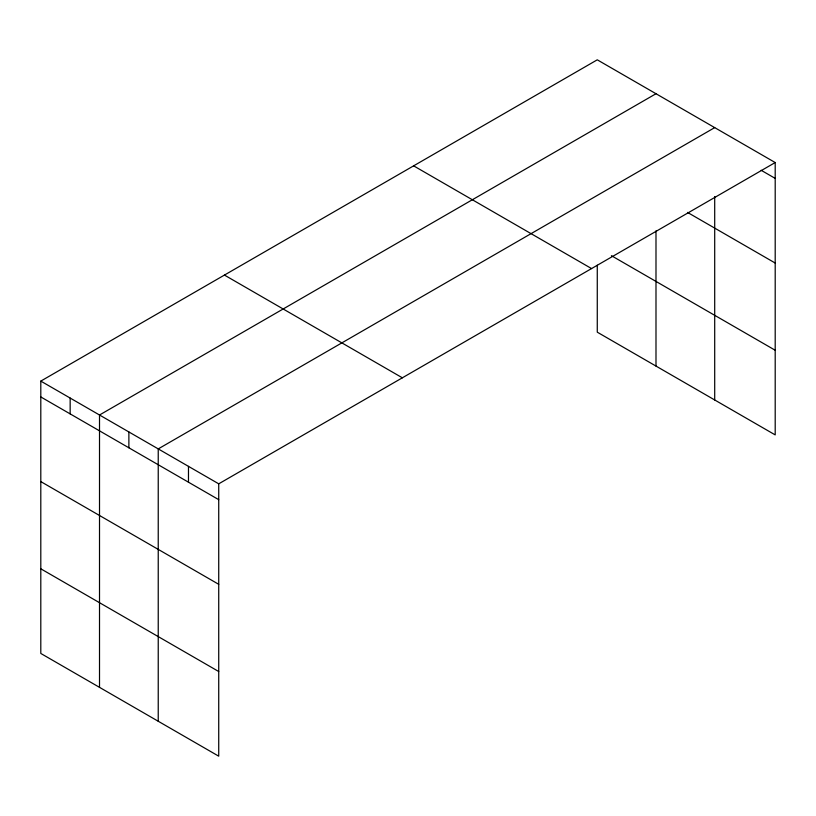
<?xml version="1.0" encoding="UTF-8"?>
<svg xmlns="http://www.w3.org/2000/svg" width="816" height="816" viewBox="0 0 816 816"><rect width="100%" height="100%" fill="white"/><g stroke="black" fill="none" stroke-linecap="round" stroke-linejoin="round"><path stroke-width="1.22" d="M775.2 162.547L597.271 59.823L40.8 381.103L40.8 653.453L218.729 756.177L218.729 483.827L775.2 162.547L775.2 434.897L597.271 332.173L597.271 265.21M714.704 196.523L714.704 399.973M655.993 93.728L99.511 415.007L99.511 687.347M714.704 127.622L158.233 448.902L158.233 721.252M761.155 170.279L775.2 178.388M687.521 212.415L775.2 263.038M611.408 255.683L775.2 350.248M413.641 165.852L591.559 268.576M224.441 275.084L402.359 377.808M40.8 381.103L218.729 483.827M40.8 396.943L218.729 499.667M40.8 481.593L218.729 584.317M40.8 568.803L218.729 671.527M655.993 230.867L655.993 366.068M188.476 466.364L188.476 482.205M128.877 431.95L128.877 447.79M70.156 398.055L70.156 413.885"/></g></svg>
